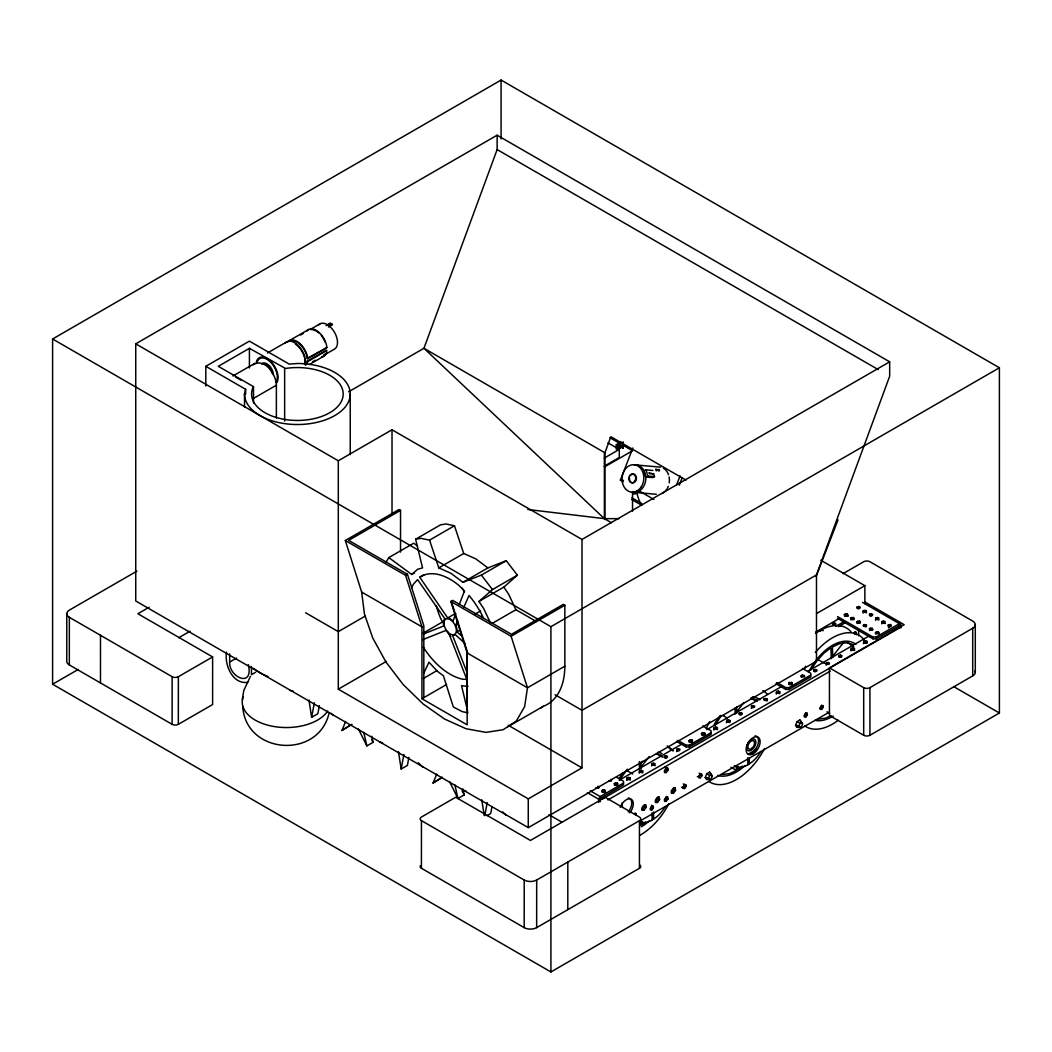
<?xml version="1.0" encoding="UTF-8"?>
<svg xmlns="http://www.w3.org/2000/svg" width="1052" height="1052" viewBox="0 0 1052 1052"><rect width="100%" height="100%" fill="white"/><g stroke="black" fill="none" stroke-linecap="round" stroke-linejoin="round"><path stroke-width="1.5" d="M66.776 613.724L66.763 661.34A8.81 5.089 0 0 0 69.34 664.943L172.12 724.328A4.405 2.538 0 0 0 178.34 724.328L212.609 704.551L212.622 656.935L137.878 613.737L149.16 607.214M69.34 664.943L69.353 617.327A8.81 5.089 0 0 1 69.353 610.134L136.931 571.118M100.479 682.919L100.492 635.303L69.353 617.327M172.12 724.328L172.133 676.712L100.492 635.303M178.34 724.328L178.367 676.712L212.622 656.935M421.418 868.255L421.444 820.639A4.405 2.551 0 0 1 421.444 817.049L455.7 797.245L530.445 840.443L605.189 797.298L639.458 817.088A4.405 2.538 0 0 1 639.458 820.692L639.432 868.308L536.652 927.64A8.81 5.089 0 0 1 524.198 927.64L421.418 868.255A4.405 2.551 0 0 1 420.287 865.796M524.198 927.64L524.212 880.024L421.444 820.639M536.652 927.64L536.678 880.024L639.458 820.692M567.804 909.638L567.817 862.035M692.058 739.977L692.058 741.778L689.218 742.054L689.047 740.595L692.058 739.977L692.624 740.963L691.598 741.621L689.047 740.595M791.722 682.446L791.722 684.247L788.882 684.51L788.711 683.05L791.722 682.446L792.288 683.419L791.262 684.089L788.711 683.05M652.779 473.808L652.148 474.452L651.333 473.15M858.616 635.803L858.642 629.293M643.982 810.29L642.417 809.382L644.468 807.015L644.574 804.675L645.744 805.017L646.138 807.397L643.982 810.29L641.93 810.29L641.825 808.067L643.587 805.345L645.744 805.017M651.911 809.908L650.346 809.001L651.859 805.714L653.147 806.213L653.423 807.883L651.911 809.908L650.478 809.908L650.399 808.357L651.635 806.45L653.147 806.213M657.474 802.492L655.909 801.598L657.96 799.231L658.065 796.89L659.236 797.232L659.63 799.612L657.474 802.492L655.422 802.492L655.317 800.283L657.079 797.561L659.236 797.232M666.245 772.562L664.693 771.668L666.416 769.669L666.508 767.71L667.731 768.131L668.059 770.143L666.245 772.562L664.522 772.562L664.43 770.695L665.916 768.407L667.731 768.131M666.245 801.335L664.522 801.335L664.43 799.467L665.916 797.179L667.731 796.903L668.059 798.915L666.245 801.335L664.693 800.441L666.416 798.442L666.508 796.482M673.412 793.287L671.86 792.393L673.911 790.026L674.016 787.685L675.174 788.027L675.568 790.407L673.412 793.287L671.36 793.287L671.255 791.065L673.017 788.356L675.174 788.027M681.551 787.317L683.05 787.593L684.55 784.319L685.838 784.831L686.114 786.488L684.615 788.487L683.182 788.487L683.116 786.949L684.339 785.068L685.838 784.831M697.331 776.613L698.83 776.889L700.33 773.614L701.618 774.127L701.894 775.784L700.395 777.783L698.962 777.783L698.896 776.244L700.119 774.364L701.618 774.127M805.871 716.885L804.307 715.991L805.806 712.717L807.094 713.23L807.371 714.887L805.871 716.885L804.438 716.885L804.372 715.347L805.595 713.466L807.094 713.23M821.651 709.377L820.087 708.469L821.586 705.208L822.874 705.721L823.151 707.365L821.651 709.377L820.218 709.377L820.152 707.838L821.375 705.945L822.874 705.721M854.737 634.264L854.842 631.936L855.999 632.265L856.394 634.658M626.926 778.888L626.768 780.334L627.518 779.401L630.332 779.966L630.174 778.007L628.715 777.415L627.084 777.849L626.926 778.888L629.767 779.151L630.174 778.007M639.379 771.695L639.221 773.141L639.971 772.207L642.798 772.773L642.64 770.814L641.168 770.222L639.537 770.656L639.379 771.695L642.233 771.958L642.64 770.814M651.675 765.948L652.003 763.463L655.094 763.62L654.686 764.765L651.832 764.502M714.124 728.536L713.966 729.996L714.729 729.049L717.543 729.628L717.385 727.668L715.912 727.063L714.282 727.511L714.124 728.536L716.977 728.799L717.385 727.668M726.432 722.803L726.748 720.318L728.378 719.87L729.838 720.475L729.996 722.435L727.182 721.856L726.748 720.318M776.415 692.571L776.258 694.031L777.007 693.084L779.834 693.663L779.677 691.703L778.204 691.111L776.573 691.545L776.415 692.571L779.269 692.847L779.677 691.703M851.16 649.413L851.002 650.872L851.765 649.939L854.579 650.504L854.421 648.545L852.948 647.953L851.318 648.387L851.16 649.413L854.014 649.689L854.421 648.545M863.626 642.233L863.468 643.679L864.218 642.746L867.032 643.311L866.874 641.352L865.415 640.76L863.784 641.194L863.626 642.233L866.467 642.496L866.874 641.352M881.747 623.862L882.063 621.377L885.166 621.535L884.758 622.679L881.905 622.416M321.583 356.891A15.359 8.876 60 0 0 326.646 352.196L326.291 350.171L307.105 361.244L306.921 362.795A14.583 8.416 60 0 1 305.895 365.07M307.46 363.269L307.671 361.572L326.856 350.487M605.255 790.46L605.097 791.485L603.48 791.919L602.007 791.328L602.415 790.183L604.111 789.855L605.255 790.46L605.426 792.603L604.111 789.855M664.456 756.27L664.299 757.308L665.443 757.9L667.139 757.572L667.547 756.441L666.087 755.836L664.456 756.27L664.89 757.821L666.679 757.729L666.087 755.836M676.909 749.077L676.752 750.115L677.909 750.707L679.605 750.378L680.013 749.248L676.909 749.077L676.594 751.562M739.201 713.124L739.043 714.15L740.187 714.742L741.897 714.426L742.304 713.282L740.832 712.677L739.201 713.124L739.635 714.663L741.423 714.571L740.832 712.677M751.667 705.931L751.496 706.957L752.653 707.549L754.35 707.233L754.757 706.089L751.667 705.931L751.338 708.417M764.12 698.738L763.962 699.764L765.106 700.356L766.803 700.04L767.21 698.896L764.12 698.738L764.554 700.277L767.368 700.856L767.21 698.896M813.946 669.966L813.788 670.992L814.945 671.597L816.641 671.268L817.049 670.124L815.576 669.532L813.946 669.966L814.393 671.505L816.168 671.413L815.576 669.532M826.412 662.773L826.254 663.799L827.398 664.404L829.094 664.075L829.502 662.931L826.412 662.773L826.083 665.258M838.865 655.58L838.707 656.606L839.851 657.211L841.561 656.882L841.955 655.738L840.495 655.146L838.865 655.58L839.299 657.132L841.087 657.04L840.495 655.146M857.156 606.991L856.986 608.03L858.143 608.621L859.839 608.293L860.247 607.149L858.774 606.557L857.156 606.991L857.59 608.543L859.379 608.45L858.774 606.557M863.376 610.594L863.219 611.62L864.363 612.211L866.072 611.896L866.48 610.752L863.376 610.594L863.061 613.079M869.609 614.184L869.452 615.223L870.596 615.814L872.292 615.486L872.7 614.342L871.24 613.75L869.609 614.184L870.043 615.736L871.832 615.644L871.24 613.75M875.843 617.787L875.672 618.813L876.829 619.404L878.525 619.076L878.933 617.945L875.843 617.787L875.514 620.272M888.296 624.98L888.138 626.006L889.282 626.597L890.978 626.269L891.386 625.138L889.926 624.533L888.296 624.98L888.73 626.519L890.518 626.427L889.926 624.533M888.532 627.847L888.703 626.808L890.321 626.374M242.315 699.619L243.814 690.388L250.468 676.344M319.374 705.668L317.849 713.729L311.616 717.332L314.364 702.815M408.912 757.361L407.387 765.435L401.154 769.025L403.902 754.508M484.775 815.51L487.207 802.61M491.915 807.081L490.705 813.525L486.958 815.681M244.524 407.111L244.524 394L245.603 389.279L205.811 366.32L205.811 385.966M729.838 720.475L729.431 721.606L726.59 721.343M820.021 631.437L820.428 630.293L823.269 630.569M832.882 623.1L832.474 624.244L833.947 624.835L835.577 624.401L835.735 623.376L832.882 623.1L832.882 624.901L835.893 625.519M497.136 135.195L889.676 361.822L889.676 376.208L816.483 574.931L816.483 661.235L528.275 827.635L135.734 600.994L135.734 343.833L497.136 135.195L497.136 149.568L423.943 348.291L348.514 391.844M604.913 519.543L604.913 452.781L610.831 436.712L685.983 480.093M455.818 613.592L452.952 621.14A9.692 5.589 60 0 0 447.705 617.971L419.774 577.259L423.93 574.865M459.277 604.532L464.458 590.935L458.948 585.464A58.136 33.572 60 0 0 419.774 577.259M623.165 481.737L620.378 480.133L632.844 447.994M676.581 484.946L680.079 475.912M679.276 485.182L682.196 477.661M705.248 777.533L706.707 773.799L709.613 772.115L712.283 776.152L711.152 778.861L706.707 779.598L705.248 777.533L708.588 777.928L709.272 779.598M816.063 576.496L838.023 519.885M795.575 725.393L797.021 721.646L799.928 719.976L802.597 724.013L801.466 726.722L797.021 727.458L795.575 725.393L798.915 725.788L799.586 727.458M328.908 713.782C317.678 759.689 245.458 754.245 242.71 706.287M352.078 724.302L341.953 730.43L345.661 721.435M441.879 777.744L433.056 783.03L436.764 774.035M461.894 636.079L456.936 631.91A9.692 5.589 60 0 0 455.713 625.309L457.712 620.838M463.708 607.425L469.047 595.498A58.136 33.572 60 0 1 483.578 618.392M423.719 673.267L428.992 662.234L437.369 671.268L443.405 675.778L453.333 706.957L462.275 711.639L468.022 712.835M708.588 777.928L709.798 775.534L711.494 774.574M798.915 725.788L800.112 723.381L801.808 722.435M598.68 802.479L598.68 799.204L600.192 796.574L623.507 783.017M385.716 562.728L388.806 557.599L413.725 543.213L417.552 546.027M650.202 474.018L648.808 472.927L649.978 472.795M619.273 780.492L627.294 769.209M714.979 725.236L720.988 716.162M810.987 669.808L816.996 660.722L824.058 653.029L830.975 647.782L831.212 658.723M754.337 751.996L756.059 749.471M253.493 386.649L253.137 387.162A45.801 26.445 0 0 0 293.39 420.353A45.801 26.445 0 0 0 343.018 391.699A45.801 26.445 0 0 0 285.526 368.463L249.416 348.33L218.277 366.32L253.493 386.649L253.493 403.034M642.509 761.319L641.01 763.318L639.59 763.318M640.326 767.907L649.11 756.638M736.045 712.651L743.843 702.631M833.026 655.961L843.757 642.193M388.806 557.599L411.74 574.471L417.657 569.263L422.562 567.896L415.619 539.229L440.538 524.843L445.943 523.962L454.464 525.75L463.708 553.497L475.82 558.875L487.891 567.896L506.275 560.716L517.387 575.194L503.855 587.082L478.936 601.468L483.723 608.608L490.337 622.692M478.936 601.468L492.467 589.58L517.387 575.194M253.124 364.899C264.446 357.101 276.295 374.683 276.374 385.203L276.374 417.946M614.302 783.608L617.314 782.99L617.879 783.977L616.853 784.634L614.302 783.608L614.46 785.055L617.314 784.792L617.314 782.99M701.513 733.402L704.511 732.784L705.09 733.77L704.051 734.441L701.513 733.402L701.671 734.861L704.511 734.585L704.511 732.784M801.177 675.857L802.203 675.016L804.754 676.226L801.926 676.804L801.177 675.857L801.335 677.317M645.678 822.177L642.246 824.781L642.18 821.651M742.528 766.053L737.952 769.525L737.886 766.395M329.749 325.699C332.813 324.726 328.158 323.345 329.079 325.607M329.079 325.042L330.749 324.766L329.079 324.687M723.973 714.808L722.948 715.557L727.09 717.964M540.557 708.127L543.292 706.313A84.489 48.786 60 0 0 564.845 666.205L564.845 605.242L563.333 604.361L511.482 634.303L452.689 600.363L450.821 601.442L467.167 652.963L467.167 724.841L421.944 698.725L421.944 626.861L405.599 575.339L345.306 540.518L399.024 509.51L400.536 510.378L400.536 552.103M341.953 730.43L351.052 724.539M433.056 783.03L442.142 777.126M844.375 614.5L847.189 613.934L847.951 614.868L846.913 615.722L844.375 614.5L844.532 616.143L847.623 615.985L847.189 613.934M850.608 618.103L853.422 617.524L854.171 618.471L853.146 619.312L850.608 618.103L850.766 619.733L853.856 619.575L853.422 617.524M856.828 621.693L859.655 621.127L860.404 622.061L859.379 622.915L856.828 621.693L856.986 623.336L860.089 623.178L859.655 621.127M864.087 624.625L863.061 625.296L863.626 626.269L865.599 626.505L866.638 625.664L865.875 624.717L864.087 624.625L864.691 626.334L866.309 626.768L865.875 624.717M870.32 628.228L869.294 628.886L869.859 629.872L871.832 630.109L872.858 629.254L872.108 628.32L870.32 628.228L870.911 629.938L872.542 630.372L872.108 628.32M875.514 632.489L878.341 631.91L879.091 632.857L878.065 633.698L875.514 632.489L875.672 634.119L877.144 633.528L876.553 631.818M607.898 799.954L830.291 671.084M52.6 338.994L501.081 80.057L999.4 367.766L999.4 713.006L550.919 971.943L52.6 684.234L52.6 338.994L550.919 626.69L999.4 367.766M205.811 366.32L249.416 341.137L289.208 364.11L297.374 363.492A52.85 30.521 0 0 1 350.237 394L350.237 454.609M267.471 352.972L286.709 341.861M289.287 340.664L308.473 329.578M292.417 339.757L289.681 341.335A14.583 8.416 60 0 1 306.921 356.628L307.671 358.719L326.856 347.633L326.646 345.7A15.359 8.876 60 0 0 317.572 331.262A15.359 8.876 60 0 0 306.737 331.183M300.635 335.009L303.384 333.431M310.248 329.46L319.926 323.871M232.952 375.985L255.11 363.19M326.041 325.647L330.026 323.345L332.366 324.266L329.71 326.593M327.369 325.239L330.026 323.345M328.382 327.001L332.366 324.7L330.775 323.345M307.105 358.39L326.856 347.633M312.483 361.835L315.219 360.257M310.13 364.097L323.832 356.194M252.835 398.787L276.374 385.203M135.734 343.833L338.297 460.776L392.015 429.768L582.006 539.452L889.676 361.822M52.6 684.234L78.15 669.493M178.761 637.736L190.044 631.213M400.536 510.378L348.672 540.373L407.466 574.313L423.825 625.782L423.825 697.647M415.619 539.229L421.024 538.348L429.558 540.136L454.464 525.75M248.338 664.68C253.9 688.455 228.784 677.396 229.652 662.076L236.582 658.079M616.314 449.335L616.314 444.667L621.022 441.945M616.314 444.667L617.3 445.233L622.008 442.511M604.242 458.093L619.286 449.414L619.286 457.502L604.242 466.194M623.178 441.827L623.178 448.06L622.087 447.56M405.599 575.339L407.466 574.313M411.74 574.471L414.501 572.88M604.913 466.693L632.528 450.756L622.666 445.062M255.61 672.267L251.454 674.661L251.454 666.481M429.558 540.136L438.789 567.883L463.708 553.497M365.162 616.13L338.297 631.634L305.593 612.751M438.789 567.883L450.9 573.261L462.972 582.282L487.891 567.896M462.972 582.282L481.356 575.089L506.275 560.716M447.705 617.971L454.622 613.973M423.128 633.159L442.498 621.969L440.486 618.037A58.136 33.572 60 0 1 436.291 605.702M338.297 460.776L338.297 689.178L386.36 661.419M455.713 625.309L458.475 623.704M475.083 614.118L480.619 610.923M456.936 631.91L459.711 630.306M492.375 623.31L515.914 609.726L536.415 621.561M423.193 678.553L437.04 670.558M450.821 601.442L511.114 636.25L564.845 605.242M421.944 698.725L446.548 684.523M358.443 729.036L366.859 745.894L373.079 742.291L371.724 736.268M564.845 666.205L527.473 687.784L524.646 706.628L516.361 720.922L503.185 729.707L486.011 732.363L466.023 728.72L444.562 719.029L423.101 703.946L403.113 684.497L385.939 662.01L372.763 638.025L364.479 614.158L361.651 592.052L345.306 540.518M507.787 726.801L543.292 706.313M816.483 574.931L582.006 710.297L555.062 694.754M843.139 573.616L863.692 561.742A4.405 2.538 0 0 1 869.925 561.729L972.706 621.074A8.81 5.089 0 0 1 972.706 628.268L972.719 675.884L869.938 735.269A4.405 2.551 0 0 1 863.705 735.269L829.449 715.465L829.436 667.862L904.181 624.678L864.691 601.875M449.546 781.623L457.949 798.481L464.182 794.891L462.814 788.868M816.483 613.592L864.862 585.662L864.862 603.73M815.642 632.147L839.549 618.339M338.297 689.178L528.275 798.862L582.006 767.842L582.006 539.452M835.735 626.466L844.204 621.574M838.562 626.637L845.624 622.56M620.036 779.769L682.616 743.632M706.799 729.667L782.188 686.141M807.791 671.36L868.965 636.052M677.869 740.358L686.167 745.184L689.284 745.184L711.086 732.6M777.533 682.814L785.831 687.64L788.947 687.64L810.75 675.055M676.449 741.344L686.167 746.986L689.284 746.986L711.086 734.388L711.086 730.798L702.789 725.972M776.113 683.8L785.831 689.441L788.947 689.441L810.75 676.857L810.75 673.254L802.452 668.441M749.234 753.692L756.349 749.576M797.021 727.458L798.955 726.34M829.436 667.862L863.692 687.653A4.405 2.551 0 0 0 869.925 687.653L972.706 628.268M640.234 820.862L829.37 712.125M837.537 616.564L873.002 637.039L876.119 637.039L899.434 623.691M837.537 618.366L873.002 638.84L876.119 638.84L899.355 625.651M652.845 470.468L646.112 469.863L644.1 470.823L645.823 477.227A13.768 10.862 -84.9 0 1 632.791 492.204L656.356 494.295M634.29 464.958A13.768 10.862 -84.9 0 1 644.034 470.573L645.757 476.977L647.769 476.03L654.502 476.622L653.673 473.545M654.502 476.622L652.49 477.582L645.757 476.977M831.08 715.636L825.504 718.174L818.298 719.134M736.361 765.79L736.466 770.432L729.496 773.601L722.29 774.561M632.752 493.875L635.842 493.717L635.408 491.665L636.158 492.599L635.132 493.454L632.594 492.231L633.62 491.573L634.211 493.27M869.452 630.529L870.911 629.938M423.404 634.04L443.786 625.94A9.692 5.589 60 0 1 444.838 618.734L417.591 579.639L413.646 583.899A58.136 33.572 60 0 0 411.766 587.66M422.759 639.642L445.877 630.45L449.112 633.988L466.812 679.355L462.656 679.211A58.136 33.572 60 0 1 423.285 647.164M247.812 682.288C232.716 684.76 224.207 664.838 226.535 652.095M789.039 684.352L792.13 684.51M701.829 734.704L704.919 734.861M689.376 741.884L692.466 742.054M614.618 785.042L617.721 785.2M602.165 792.235L605.255 792.393M845.348 615.907L848.188 616.183M853.843 632.607L855.999 632.265M634.501 813.84L636 813.604L636.276 815.261M604.387 791.748L602.415 791.985L602.415 790.183M863.81 612.132L866.638 612.711M876.277 619.326L879.091 619.904M885.324 623.494L882.496 622.929L882.063 621.377M826.846 664.325L828.634 664.233L828.042 662.339M752.101 707.47L753.889 707.378L753.285 705.497M677.343 750.628L679.132 750.536L678.54 748.643M655.251 765.58L652.437 765.014L652.003 763.463M527.88 509.497L604.374 518.649L619.063 518.649M778.046 684.194L776.626 684.194L776.547 682.656M608.832 780.952L611.646 780.374L611.08 779.401L611.08 781.202M637.131 465.063L660.695 467.154M620.378 480.133L623.455 480.409M468.035 686.443L461.552 685.667L467.64 711.244M290.036 690.48L293.021 691.033M379.588 742.186L382.573 742.725M462.893 790.289L465.878 790.828M673.911 790.026L675.568 790.407M657.96 799.231L659.63 799.612M644.468 807.015L646.138 807.397M852.817 644.429L846.571 642.785L839.364 643.745L832.474 646.888L832.711 657.71M750.563 698.212L756.809 699.856M656.422 753.876L661.103 755.112M666.416 769.669L668.059 770.143M666.416 798.442L668.059 798.915M651.78 807.344L653.423 807.883M821.52 706.826L823.151 707.365M805.74 714.347L807.371 714.887M700.264 775.245L701.894 775.784M684.484 785.949L686.114 786.488M634.724 813.091L636 813.604M595.774 787.724L598.877 787.895L599.035 786.857L597.878 786.265L598.154 788.158M235.78 377.247L241.145 380.193M797.021 721.646L800.112 723.381M706.707 773.799L709.798 775.534M497.136 149.568L878.288 369.633M609.976 437.737L619.852 443.431M820.77 560.216L864.862 585.662M622.205 447.495L623.178 448.06M607.938 442.853L619.286 449.414M604.913 452.781L423.943 348.291L604.374 518.649L611.488 522.752M862.508 602.375L900.946 624.559L900.946 627.834M639.918 491.402L653.871 499.463M631.805 497.793L641.733 503.527M631.805 499.582L641.733 505.315M953.967 686.772L999.4 713.006M847.491 642.548L853.027 645.744M851.081 645.205L853.843 646.809M816.615 658.776L824.492 663.325M826.938 711.809L829.699 713.401M751.483 697.976L757.019 701.171M752.298 699.041L756.454 701.434M730.93 767.237L736.466 770.432M698.83 776.889L700.395 777.783M657.158 754.034L662.694 757.23M361.651 592.052L421.944 626.861M467.167 652.963L527.473 687.784L511.114 636.25M683.05 787.593L684.615 788.487M627.229 770.814L632.778 774.009M616.406 777.126L623.507 781.215L623.507 784.818L600.271 798.455L600.271 801.703M508.274 725.275L582.006 767.842M467.167 705.511L467.259 653.016M590.264 790.828L600.192 796.574M587.318 792.656L598.68 799.204M548.986 814.708L561.86 822.138M669.217 748.366L673.425 750.812M599.548 797.732L602.02 799.191L901.34 626.861L898.737 625.283M464.945 643.403L455.503 634.816L452.636 635.579L467.404 673.412M502.685 811.934L506.051 815.195M418.262 762.739L422.733 767.092M330.959 713.23L333.195 715.399M481.356 575.089L492.467 589.58M699.107 773.141L700.119 774.364M683.327 783.845L684.339 785.068M799.928 719.976L802.597 724.013M709.613 772.115L712.283 776.152M665.022 767.132L665.916 768.407M461.815 587.831L464.511 591.763M503.855 587.082L508.642 594.222L515.914 609.726M462.078 790.67L464.182 794.891M371.685 739.49L373.079 742.291M857.867 621.035L858.458 622.745M851.633 617.432L852.225 619.141M845.4 613.842L846.005 615.552M451.466 601.81L467.824 653.345M883.693 620.943L884.285 622.837M877.46 617.34L878.065 619.233M865.007 610.147L865.599 612.04M865.415 640.76L866.006 642.654M852.948 647.953L853.553 649.847M778.204 691.111L778.796 692.992M765.751 698.304L766.343 700.185M728.378 719.87L728.97 721.764M715.912 727.063L716.504 728.957M653.621 763.029L654.226 764.922M641.168 770.222L641.759 772.115M628.715 777.415L629.306 779.308M863.784 641.194L864.218 642.746M851.318 648.387L851.765 649.939M776.573 691.545L777.007 693.084M714.282 727.511L714.729 729.049M639.537 770.656L639.971 772.207M627.084 777.849L627.518 779.401M646.112 469.863L647.769 476.03M454.885 784.937L457.949 798.481M363.795 732.337L366.859 745.894M878.341 631.91L878.775 633.962M802.203 675.016L802.479 676.725M789.75 682.209L790.026 683.918M702.539 732.56L702.815 734.257M690.086 739.753L690.362 741.45M615.341 782.754L615.617 784.463M481.79 799.836L484.222 815.55M398.484 751.733L401.154 769.025M308.933 700.04L311.616 717.332M834.578 622.771L834.854 624.664M307.671 358.719L307.46 356.773A15.359 8.876 60 0 0 298.387 342.347A15.359 8.876 60 0 0 287.551 342.255M749.234 758.124L749.353 763.765M747.709 757.69L747.867 764.778M736.558 706.957L736.702 713.138M735.072 707.904L735.203 714.15M653.489 811.973L653.647 819.021M652.003 812.946L652.161 820.034M640.852 762.213L640.997 768.394M639.327 761.595L639.498 769.407M640.655 821.047L640.76 825.688M975.283 624.664L975.296 672.281M869.925 687.653L869.938 735.269M863.692 687.653L863.705 735.269M876.119 637.039L876.119 638.84M873.002 637.039L873.002 638.84M804.175 675.252L804.175 677.054M788.947 687.64L788.947 689.441M785.831 687.64L785.831 689.441M689.284 745.184L689.284 746.986M686.167 745.184L686.167 746.986M632.528 491.56L632.528 511.14M617.3 445.233L617.3 449.901M604.374 453.083L604.374 518.649M550.919 626.69L550.919 971.943M528.275 798.862L528.275 827.635M501.081 80.057L501.081 138.969M392.015 429.768L392.015 513.56M284.645 368.673L284.645 421.089M249.416 348.33L249.416 367.99M245.603 389.279L245.603 394.198M229.652 653.897L229.652 662.076M481.895 615.473A9.692 5.589 60 0 1 481.855 617.524M450.729 636.565A58.136 33.572 60 0 1 447.402 631.502M663.391 468.179A13.768 10.862 -84.9 0 1 668.52 474.728M669.111 476.964A13.768 10.862 -84.9 0 1 669.203 482.894M668.27 486.34A13.768 10.862 -84.9 0 1 667.284 488.43M666.679 489.39A13.768 10.862 -84.9 0 1 661.984 493.559M630.332 475.675A4.405 3.472 -84.9 0 1 635.013 474.807A4.405 3.472 -84.9 0 1 635.908 480.593A4.405 3.472 -84.9 0 1 631.384 482.473M630.621 481.869A4.405 3.472 -84.9 0 1 630.03 481.04M629.635 480.028A4.405 3.472 -84.9 0 1 629.517 477.766M640.734 503.632A35.242 27.786 -84.9 0 1 636.631 491.152M974.994 670.966A8.81 5.089 0 0 1 972.719 675.884M536.678 880.024A8.81 5.089 0 0 1 524.212 880.024M640.142 865.231A4.405 2.538 0 0 1 639.432 868.308M178.367 676.712A4.405 2.538 0 0 1 172.133 676.712M747.919 743.028A6.601 3.813 -60 0 1 755.612 740.555A6.601 3.813 -60 0 1 750.812 750.536A6.601 3.813 -60 0 1 747.183 744.566M760.82 751.615A26.431 15.254 -60 0 1 752.272 761.766L747.407 765.093A26.431 15.254 -60 0 1 734.414 765.711M762.884 690.625A52.85 30.521 -60 0 1 767.421 694.386M764.62 748.445A52.85 30.521 -60 0 1 708.627 781.281M706.208 728.444A52.85 30.521 -60 0 1 709.719 721.619M745.158 765.488A43.592 25.169 -60 0 1 717.635 775.456M714.084 724.762A43.592 25.169 -60 0 1 720.344 715.307M752.548 696.74A43.592 25.169 -60 0 1 759.886 699.751M652.214 805.911A6.601 3.813 -60 0 1 651.464 805.214M622.508 806.963A26.431 15.254 -60 0 1 622.048 803.031M665.114 806.871A26.431 15.254 -60 0 1 656.553 817.023L651.701 820.35A26.431 15.254 -60 0 1 639.853 821.625M667.178 745.881A52.85 30.521 -60 0 1 672.609 750.72M675.2 788.395A52.85 30.521 -60 0 1 674.306 791.196M668.914 803.702A52.85 30.521 -60 0 1 639.563 835.446M649.452 820.744A43.592 25.169 -60 0 1 641.51 826.78M619.181 778.611A43.592 25.169 -60 0 1 622.718 773.141M658.197 752.233A43.592 25.169 -60 0 1 661.958 753.587M815.313 652.49A52.85 30.521 -60 0 1 864.323 640.037M838.26 720.226A52.85 30.521 -60 0 1 804.635 725.854M804.241 668.901A52.85 30.521 -60 0 1 805.727 666.192M833.223 716.083A43.592 25.169 -60 0 1 814.958 720.37M808.58 672.202A43.592 25.169 -60 0 1 855.894 644.324M815.537 633.475A52.85 30.521 -60 0 1 850.976 631.752M628.254 797.942A9.915 5.72 -60 0 1 628.254 811.947M620.233 807.318A9.915 5.72 -60 0 1 631.266 799.283A9.915 5.72 -60 0 1 629.806 812.854M755.073 735.795A9.915 5.72 -60 0 1 757.637 745.368A9.915 5.72 -60 0 1 748.064 753.85M620.22 444.431A1.907 1.105 -60 0 1 620.075 446.837A1.907 1.105 -60 0 1 618.089 447.534M618.089 445.969A1.907 1.105 -60 0 1 618.313 445.522M318.283 325.397A14.583 8.416 60 0 1 333.484 330.683A14.583 8.416 60 0 1 334.497 349.119L323.437 355.51A14.583 8.416 60 0 0 325.081 353.998M295.402 344.043A14.583 8.416 60 0 1 302.963 353.433M303.436 354.577A14.583 8.416 60 0 1 304.199 356.904M304.659 359.166A14.583 8.416 60 0 1 304.475 364.216M310.998 329.605A14.583 8.416 60 0 1 318.822 332.932M321.307 335.549A14.583 8.416 60 0 1 325.081 342.084M284.947 343.491A15.609 9.008 60 0 1 298.729 346.042A15.609 9.008 60 0 1 305.172 364.834M256.372 361.796A15.609 9.008 60 0 1 271.258 361.914A15.609 9.008 60 0 1 276.584 383.138M257.069 362.414A14.583 8.416 60 0 1 270.969 362.532A14.583 8.416 60 0 1 275.953 382.349M262.513 363.44A9.021 5.207 60 0 1 269.47 365.846A9.021 5.207 60 0 1 273.402 374.933M261.58 363.979A9.021 5.207 60 0 1 272.258 373.434M268.023 676.541A52.85 30.521 0 0 1 253.703 668.349M350.237 394A52.85 30.521 0 0 1 297.374 424.521A52.85 30.521 0 0 1 244.524 394M327.659 711.021A44.105 25.458 0 0 1 274.178 726.551A44.105 25.458 0 0 1 243.143 696.989M655.738 469.402C656.579 473.334 658.026 468.035 655.738 469.402M658.263 469.626C659.131 473.571 660.511 468.245 658.263 469.626M443.944 623.52A8.81 5.089 60 0 0 453.53 634.777A8.81 5.089 60 0 0 453.031 622.034A8.81 5.089 60 0 0 443.944 623.52M641.089 487.129A13.768 10.862 -84.9 0 0 635.106 464.879A13.768 10.862 -84.9 0 0 622.613 483.355A13.768 10.862 -84.9 0 0 641.089 487.129M634.869 481.172A4.405 3.472 -84.9 0 0 632.962 474.058A4.405 3.472 -84.9 0 0 628.965 479.962A4.405 3.472 -84.9 0 0 634.869 481.172M752.088 748.169A4.734 2.735 -60 0 0 753.587 740.818A4.734 2.735 -60 0 0 747.985 745.802A4.734 2.735 -60 0 0 752.088 748.169M753.127 753.811A9.915 5.72 -60 0 0 759.202 738.175A9.915 5.72 -60 0 0 747.065 745.184A9.915 5.72 -60 0 0 753.127 753.811M620.588 447.942A1.907 1.105 -60 0 0 621.193 444.996A1.907 1.105 -60 0 0 618.944 446.995A1.907 1.105 -60 0 0 620.588 447.942"/></g></svg>
